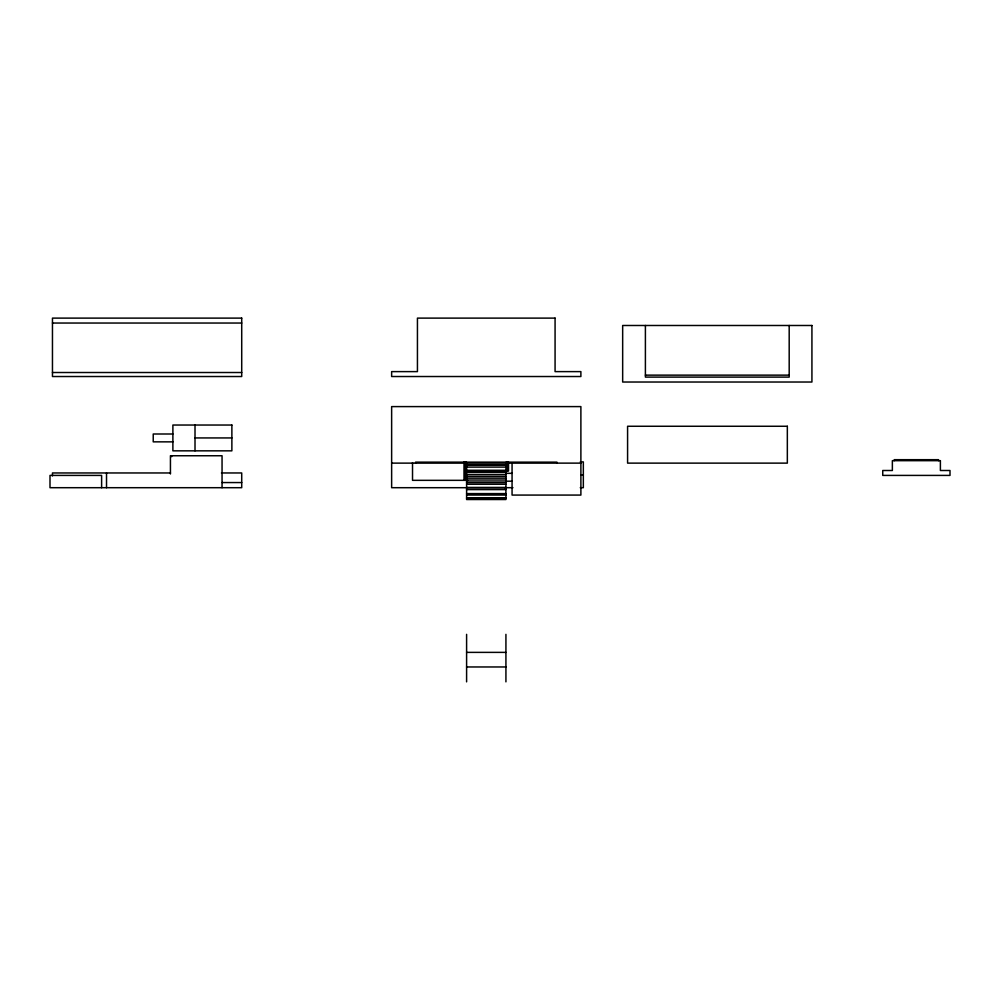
<?xml version="1.0" encoding="UTF-8"?>
<svg xmlns="http://www.w3.org/2000/svg" width="1000" height="1000" viewBox="0 0 1000 1000"><rect width="100%" height="100%" fill="white"/><g stroke="black" fill="none" stroke-linecap="round" stroke-linejoin="round"><path stroke-width="1.5" d="M52.462 323.038L241.713 323.038M52.462 372.512L241.713 372.512M645.4 375.138L789.188 375.138M172.887 434L153.225 434L153.225 441.85L172.887 441.863M195.012 437.938L231.875 437.938M580.275 461.9L583.337 461.9L583.337 487.7L580.275 487.7M391.637 463.125L580.887 463.125M466.6 465.05L505.925 465.05M466.6 465.163L505.925 465.163M466.6 467.088L505.925 467.088M466.6 470.288L505.925 470.288M466.6 471.975L505.925 471.975M466.6 472.3L505.925 472.3M170.438 472.962L52.462 472.962L52.462 475.913M221.438 472.962L241.713 472.962L241.713 487.7L50 487.7L50 475.412L101.613 475.412L101.613 487.7M506.012 473.325L512.062 473.325M466.6 474.487L505.925 474.487M581.038 474.8L583.337 474.8M466.6 476.362L505.925 476.362M466.6 478.162L505.925 478.162M466.6 480.025L505.925 480.025M467.638 480.337L412.525 480.337L412.525 462.638M506.012 481.188L512.062 481.188M466.6 482.225L505.925 482.225M222.05 482.562L241.713 482.562M466.6 482.55L505.925 482.55M466.6 484.237L505.925 484.237M466.6 487.425L505.925 487.425M467.488 487.7L391.637 487.7L391.637 406.6L580.887 406.6L580.887 495.075L512.062 495.075L512.062 463.125M505.025 487.7L512.95 487.7M466.6 489.363L505.925 489.363M466.6 489.475L505.925 489.475M466.6 493.6L505.925 493.6M466.6 495.037L505.925 495.037M466.6 497.8L505.925 497.8M466.6 498.562L505.925 498.562M466.6 652.375L505.925 652.375M466.6 666.963L505.925 666.963M938.5 460.675L938.5 459.688L894.25 459.688L894.25 460.675M789.188 325.487L789.188 377.1L645.4 377.1L645.4 325.487M556.925 463.125L556.925 462.15L415.6 462.15L415.6 463.125M508.525 461.987L508.525 471.062M507.562 461.987L507.562 471.062M506.8 461.987L506.8 471.062M505.925 462.3L505.925 499.525L466.6 499.525L466.6 462.3M505.925 634.35L505.925 681.862M466.6 634.35L466.6 681.862M465.712 461.987L465.712 480.138M464.963 461.987L464.963 480.138M464 461.987L464 480.138M222.05 487.7L222.05 455.75L170.438 455.75L170.438 473.975M195.012 425.037L195.012 450.838M171.663 455.75L171.663 456.675M106.525 472.962L106.525 487.7M241.713 318.113L52.462 318.113L52.462 376.525L241.713 376.525L241.713 318.113M555.075 318.113L417.438 318.113L417.438 371.613L391.637 371.613L391.637 376.525L580.887 376.525L580.887 371.613L555.075 371.613L555.075 318.113M811.925 325.487L622.663 325.487L622.663 382.025L811.925 382.025L811.925 325.487M231.875 425.037L172.887 425.037L172.887 450.838L231.875 450.838L231.875 425.037M787.337 426.262L627.587 426.262L627.587 463.125L787.337 463.125L787.337 426.262M940.387 460.675L892.362 460.675L892.362 470.5L882.75 470.5L882.75 475.412L950 475.412L950 470.5L940.387 470.5L940.387 460.675"/></g></svg>
